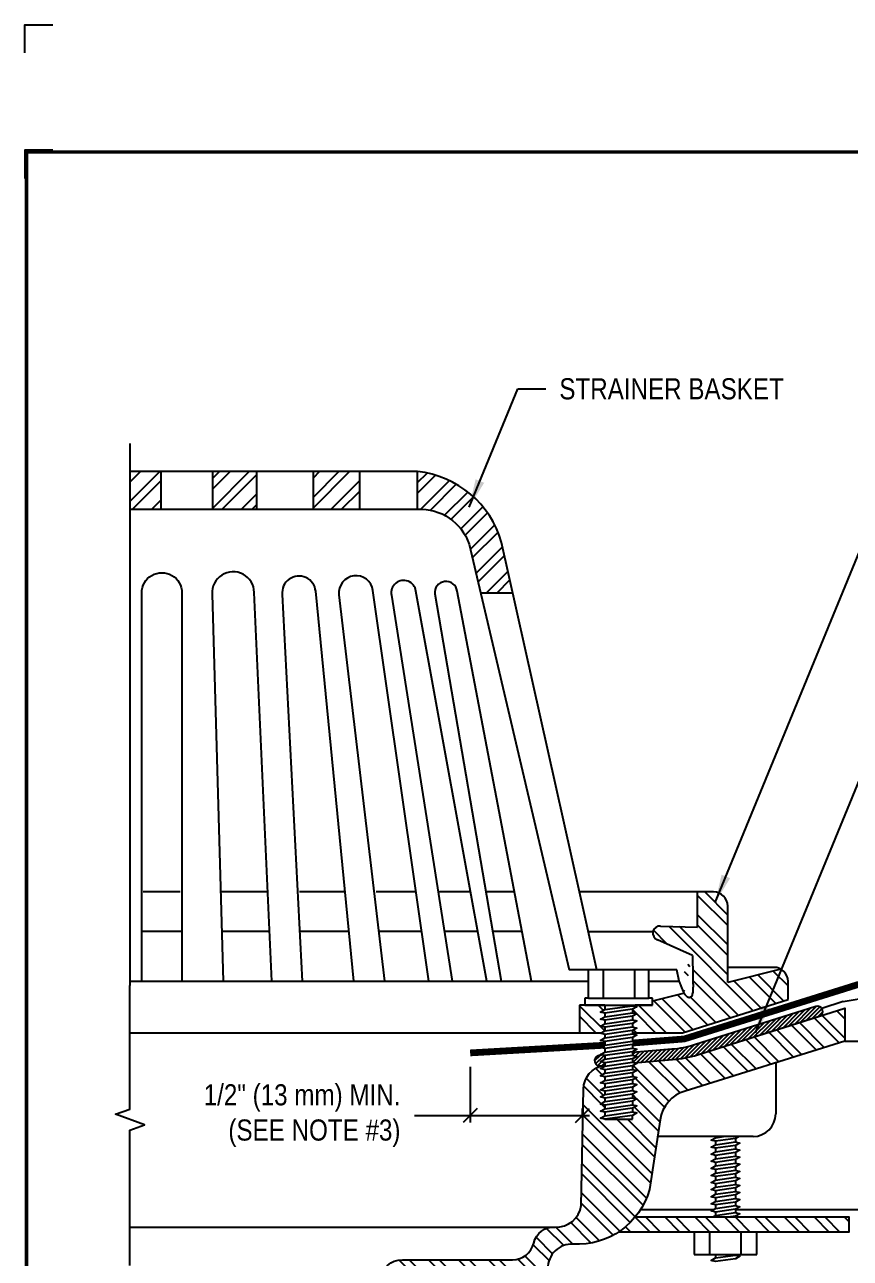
# Model space of a CAD drawing. Header units: inches. Extents: x 233.4 to 253.5, y 131.3 to 148.
# Drawn here: x 233.45 to 240.78, y 137.07 to 148.02 of the extents above; entities that cross this region are included whole.
import ezdxf
from ezdxf.enums import TextEntityAlignment as Align

# ---------------------------------------------------------------- set-up
doc = ezdxf.new("R2010")
doc.units = ezdxf.units.IN
doc.header["$MEASUREMENT"] = 0
doc.linetypes.add('HIDDEN', pattern=[0.375, 0.25, -0.125])
doc.layers.get('0').update_dxf_attribs({"linetype": 'CONTINUOUS'})
doc.layers.get('DEFPOINTS').update_dxf_attribs({"linetype": 'CONTINUOUS'})
for name, color, linetype in [('FSBP-ACCESSORY-OTHER', 7, 'CONTINUOUS'), ('FSBP-ADHESIVE', 1, 'HIDDEN'), ('FSBP-ANNO-NOTE', 7, 'CONTINUOUS'), ('FSBP-MEMBRANE', 7, 'CONTINUOUS'), ('FSBP-SEALANTS', 1, 'CONTINUOUS'), ('FSBP-SUBSTRATE-GENERIC', 9, 'CONTINUOUS'), ('FSBP-TTLB-BORDER', 7, 'CONTINUOUS'), ('FSBP-TTLB-TEXT', 7, 'CONTINUOUS')]:
    doc.layers.add(name, color=color, linetype=linetype)
doc.styles.add('FSBP_ARIAL', font='arial.ttf')
doc.styles.add('FSBP_ARIAL_BOLD', font='')
doc.styles.add('FSBP_ARIAL_NAR', font='ARIALN.TTF')
doc.styles.get('FSBP_ARIAL_BOLD').set_extended_font_data('Arial Black')
doc.dimstyles.new('FSBP-DIM', dxfattribs={"dimtxt": 0.1875, "dimasz": 0.125, "dimexe": 0.0625, "dimexo": 0.125, "dimgap": 0.125, "dimtad": 0, "dimdec": 0, "dimzin": 1, "dimdsep": 46, "dimlunit": 4, "dimtxsty": 'FSBP_ARIAL_NAR', "dimblk": 'OBLIQUE', "dimcen": 0.09375, "dimdle": 0.0625, "dimclrd": 256, "dimclre": 256, "dimclrt": 256, "dimadec": 0, "dimazin": 0, "dimtfac": 1, "dimtdec": 0, "dimtmove": 1, "dimatfit": 3, "dimfxl": 1, "dimtolj": 1, "dimtzin": 0, "dimlwd": -1, "dimlwe": -1, "dimarcsym": 0})
doc.dimstyles.new('FSBP-LEADER', dxfattribs={"dimtxt": 0.1875, "dimasz": 0.25, "dimexe": 0.0625, "dimexo": 0.125, "dimgap": 0.125, "dimtad": 0, "dimtih": 1, "dimtoh": 1, "dimdec": 4, "dimzin": 0, "dimdsep": 46, "dimlunit": 4, "dimtxsty": 'FSBP_ARIAL_NAR', "dimcen": 0.09375, "dimclrd": 256, "dimclre": 256, "dimclrt": 256, "dimadec": 0, "dimazin": 0, "dimtfac": 1, "dimtdec": 4, "dimtofl": 0, "dimtmove": 0, "dimatfit": 3, "dimfxl": 1, "dimtolj": 1, "dimtzin": 0, "dimlwd": -1, "dimlwe": -1, "dimarcsym": 0})

# ---------------------------------------------------------------- blocks, each defined once
blk = doc.blocks.new('TTLB-EPDM_1')
at = {"layer": 'DEFPOINTS', "linetype": 'Continuous', "ltscale": 1.75}
blk.add_lwpolyline([(-0.015625, 13.88083333333333), (-0.015625, 14.13083333333333), (0.234375, 14.13083333333333)], dxfattribs=at)
at = {"layer": 'DEFPOINTS', "color": 1}
blk.add_lwpolyline([(0.234375, 13.015625), (-0.015625, 13.015625), (-0.015625, 12.765625)], dxfattribs=at)
at = {"layer": 'FSBP-TTLB-BORDER', "const_width": 0.03125}
blk.add_lwpolyline([(20, 0), (20, 13), (0, 13), (0, 0)], dxfattribs=at)
at = {"layer": 'FSBP-TTLB-TEXT'}
for tag, height, style, p in [('MAXIMUM_WARRANTY', 0.1875, 'FSBP_ARIAL_BOLD', (18.03987100774941, 0.2240244307510579)), ('ACCPT_SYSTEMS', 0.21875, 'FSBP_ARIAL', (12.49438170418193, -1.125))]:
    blk.add_attdef(tag, text='', height=height, dxfattribs=dict(at, style=style)).set_placement(p, align=Align.MIDDLE_LEFT)
for tag, height, style, p in [('DETAIL_DESCP_LINE_1', 0.21875, 'FSBP_ARIAL_BOLD', (10.33118450231211, -0.3736318192489421)), ('ISSUE_REV_DATE', 0.21875, 'FSBP_ARIAL', (16.84069633627263, -0.7282559425942452)), ('DETAIL_NUMBER', 0.4375, 'FSBP_ARIAL', (18.91941590748775, -0.8931630692489421))]:
    blk.add_attdef(tag, text='', height=height, dxfattribs=dict(at, style=style)).set_placement(p, align=Align.MIDDLE_CENTER)
blk = doc.blocks.new('_OBLIQUE')
at = {"color": 0, "linetype": 'ByBlock'}
blk.add_line((-0.5, -0.5), (0.5, 0.5), dxfattribs=at)
blk = doc.blocks.new('*D3')
at = {"layer": 'DEFPOINTS', "color": 0, "transparency": 16777216}
for p in [(237.4015854539839, 138.8927814272395), (238.3999202558061, 138.3364178418863), (238.3999202558061, 138.1964558057595)]:
    blk.add_point(p, dxfattribs=at)
at = {"layer": 'FSBP-ANNO-NOTE', "transparency": 16777216}
for p, q in [((237.4015854539839, 138.7677814272395), (237.4015854539839, 138.2739178418863)), ((236.9081679478734, 138.3364178418863), (237.4015854539839, 138.3364178418863)), ((237.3390854539839, 138.3364178418863), (238.4624202558061, 138.3364178418863)), ((238.3999202558061, 138.3214558057595), (238.3999202558061, 138.3989178418863))]:
    blk.add_line(p, q, dxfattribs=at)
at = {"layer": 'FSBP-ANNO-NOTE', "transparency": 16777216, "xscale": 0.125, "yscale": 0.125, "zscale": 0.125, "rotation": 180}
blk.add_blockref('_OBLIQUE', (237.4015854539839, 138.3364178418863), dxfattribs=at)
at = {"layer": 'FSBP-ANNO-NOTE', "transparency": 16777216, "xscale": 0.125, "yscale": 0.125, "zscale": 0.125}
blk.add_blockref('_OBLIQUE', (238.3999202558061, 138.3364178418863), dxfattribs=at)
at = {"layer": 'FSBP-ANNO-NOTE', "transparency": 16777216, "insert": (236.7831679478734, 138.3364178418863), "char_height": 0.1875, "attachment_point": 6, "style": 'FSBP_ARIAL_NAR'}
blk.add_mtext('\\A1;1/2" (13 mm) MIN.\\P(SEE NOTE #3)', dxfattribs=at)

msp = doc.modelspace()

# ---------------------------------------------------------------- hatches: boundary and pattern name
at = {"layer": 'FSBP-ACCESSORY-OTHER'}
h = msp.add_hatch(dxfattribs=at)
h.set_pattern_fill('STEEL', color=9, scale=1.5, style=0)
h.set_pattern_definition([(45, (0, 0), (-0.1325825214724776, 0.1325825214724777), []), (45, (0, 0.09375), (-0.1325825214724776, 0.1325825214724777), [])])
h.paths.add_polyline_path([(234.6597538218396, 144.0532008797988), (234.3808490269901, 144.0532008797988), (234.3808490269901, 143.7185151259793), (234.6597538218398, 143.7185151259793)])
h.paths.add_polyline_path([(235.117157685393, 143.7185151259793), (235.5076243981823, 143.7185151259793), (235.5076243981823, 144.0532008797988), (235.1171576853929, 144.0532008797988)])
h.paths.add_polyline_path([(236.0096530289116, 143.7185151259793), (236.4224321252892, 143.7185151259793), (236.4224321252888, 144.0532008797988), (236.0096530289114, 144.0532008797988)])
h.paths.add_polyline_path([(237.3918469054422, 143.4087455934807), (237.4933683197935, 142.9766283716793), (237.7805393776709, 142.9766283716793), (237.6806686178505, 143.4246981851159, 0.3058632132216349), (236.9356169478121, 144.0532008797988), (236.9356169478121, 143.7185151259793, -0.3386687665829561)])
h = msp.add_hatch(dxfattribs=at)
h.set_pattern_fill('STEEL', color=9, scale=1.5, angle=90, style=0)
h.set_pattern_definition([(135, (134, 305.7322529696173), (-0.1325825214724777, -0.1325825214724776), []), (135, (133.90625, 305.7322529696173), (-0.1325825214724777, -0.1325825214724776), [])])
edge = h.paths.add_edge_path()
edge.add_spline(control_points=[(239.2585833894306, 139.5293651073383), (239.2585833894306, 139.5293651073383), (239.3187590054956, 139.3802504564005), (239.3801180603625, 139.3858285522975), (239.3801180603625, 139.5682273508337), (239.3747415478804, 139.7580530479849)], knot_values=[0.01823546194066861, 0.01823546194066861, 0.01823546194066861, 1.018235461940669, 2.018235461940669, 3.018235461940669, 4, 4, 4], degree=2, periodic=0)
edge.add_line((239.3039667747292, 139.4220987909821), (239.020588278741, 139.3512541669851))
edge.add_line((239.020588278741, 139.3512541669851), (239.020588278741, 139.3173974632527))
edge.add_line((239.020588278741, 139.3173974632527), (238.8433257445836, 139.3173974632527))
edge.add_line((238.8433257445836, 139.3173974632527), (238.8433257445836, 139.3120869147075))
edge.add_line((238.8433257445836, 139.3120869147075), (238.8823882445837, 139.3018836383417))
edge.add_line((238.8823882445837, 139.3018836383417), (238.8433257445837, 139.2805196476902))
edge.add_line((238.8433257445836, 139.2805196476902), (238.8433257445836, 139.2492696476902))
edge.add_line((238.8433257445836, 139.2492696476902), (238.8823882445836, 139.2390663713244))
edge.add_line((238.8823882445836, 139.2390663713244), (238.8433257445836, 139.217702380673))
edge.add_line((238.8433257445836, 139.217702380673), (238.8433257445836, 139.186452380673))
edge.add_line((238.8433257445836, 139.186452380673), (238.8823882445838, 139.1762491043072))
edge.add_line((238.8823882445838, 139.1762491043072), (238.8433257445836, 139.1548851136557))
edge.add_line((238.8433257445836, 139.1548851136557), (238.8433257445838, 139.1236351136558))
edge.add_line((238.8433257445838, 139.1236351136558), (238.8823882445838, 139.1134318372899))
edge.add_line((238.8823882445837, 139.1134318372899), (238.8433257445837, 139.0920678466385))
edge.add_line((238.8433257445838, 139.0920678466385), (238.8433257445838, 139.071961243785))
edge.add_line((238.8433257445838, 139.071961243785), (239.2867843683946, 139.071961243785))
edge.add_line((239.2867843683946, 139.071961243785), (240.223904479089, 139.3682838084315))
edge.add_line((240.223904479089, 139.3682838084315), (240.2239044790891, 139.5070527237503))
edge.add_line((240.2239044790891, 139.5070527237503), (240.2239044790891, 139.5270832170721))
edge.add_arc((240.0989044790891, 139.5270832170721), 0.125, 0, 60.72238680964767)
edge.add_line((240.1600346886404, 139.63611576946), (239.6884072729779, 139.5182089155443))
edge.add_line((239.6884072729779, 139.5182089155443), (239.6884072729779, 139.6576613129691))
edge.add_line((239.6884072729779, 139.6576613129691), (239.6884072729779, 140.1964547247112))
edge.add_arc((239.5634072729779, 140.1964547247112), 0.125, 0, 90)
edge.add_line((239.5634072729779, 140.3214547247112), (239.4206586699222, 140.3214547247112))
edge.add_line((239.4206586699222, 140.3214547247112), (239.4206586699222, 140.0090813544796))
edge.add_line((239.4206586699222, 140.0090813544796), (239.0926888066707, 140.0187704676809))
edge.add_arc((239.0859729161025, 139.9559791599774), 0.06314943791701183, 83.89509618213438, 251.3844730398728)
edge.add_line((239.0658145963142, 139.8961335782479), (239.3747415478804, 139.7580530479848))
h.paths.add_polyline_path([(238.5588270251159, 139.1928433399719), (238.5978895251159, 139.2142073306234), (238.5978895251159, 139.2454573306233), (238.5588270251159, 139.2556606069892), (238.5978895251158, 139.2770245976406), (238.5978895251158, 139.3173974632527), (238.4206269909585, 139.3173974632527), (238.3719766412878, 139.3173974632526), (238.3719766412878, 139.071961243785), (238.5675165113851, 139.071961243785), (238.5978895251159, 139.0885727965889), (238.5978895251159, 139.1198227965889), (238.5588270251159, 139.1300260729546), (238.5978895251159, 139.1513900636062), (238.5978895251159, 139.1826400636061)])
h = msp.add_hatch(dxfattribs=at)
h.set_pattern_fill('STEEL', color=9, scale=1.5, angle=90, style=0)
h.set_pattern_definition([(135, (0, 0.30078125), (-0.1325825214724777, -0.1325825214724776), []), (135, (-0.09375, 0.30078125), (-0.1325825214724777, -0.1325825214724776), [])])
h.paths.add_polyline_path([(240.7287221577667, 138.9984866930692), (240.7287221577668, 139.2903115045023), (239.4197967341766, 138.8764220424975, -0.0564085489781014), (239.1990783912792, 138.8331582617097), (238.8585786394052, 138.8055646633378), (238.8823882445839, 138.7993455022037), (238.8433257445839, 138.7779815115522), (238.8433257445839, 138.7467315115522), (238.8823882445839, 138.7365282351865), (238.8433257445839, 138.715164244535), (238.8433257445838, 138.683914244535), (238.882388244584, 138.6737109681692), (238.8433257445839, 138.6523469775178), (238.8433257445839, 138.6210969775178), (238.882388244584, 138.610893701152), (238.843325744584, 138.5895297105005), (238.843325744584, 138.5582797105005), (238.882388244584, 138.5480764341347), (238.843325744584, 138.5267124434833), (238.843325744584, 138.4954624434833), (238.882388244584, 138.4852591671175), (238.843325744584, 138.463895176466), (238.843325744584, 138.4326451764661), (238.8823882445841, 138.4224419001002), (238.843325744584, 138.4010779094488), (238.8433257445841, 138.3698279094487), (238.8823882445841, 138.359624633083), (238.8433257445841, 138.3382606424316), (238.8433257445841, 138.3031983253647), (238.5978895251161, 138.3031983253647), (238.5588270251163, 138.3134016017304), (238.5978895251163, 138.334765592382), (238.5978895251163, 138.3660155923819), (238.5588270251163, 138.3762188687477), (238.5978895251163, 138.3975828593992), (238.5978895251163, 138.4288328593992), (238.5588270251163, 138.439036135765), (238.5978895251163, 138.4604001264164), (238.5978895251163, 138.4916501264164), (238.5588270251163, 138.5018534027822), (238.5978895251162, 138.5232173934336), (238.5978895251162, 138.5544673934337), (238.5588270251162, 138.5646706697995), (238.5978895251162, 138.5860346604509), (238.5978895251162, 138.6172846604509), (238.5588270251161, 138.6274879368167), (238.5978895251161, 138.6488519274681), (238.5978895251162, 138.6801019274682), (238.5588270251161, 138.690305203834), (238.5978895251161, 138.7116691944854), (238.5978895251162, 138.7429191944854), (238.5588270251161, 138.7531224708512), (238.597889525116, 138.7744864615026), (238.5978895251161, 138.7844388014831), (238.5876065071044, 138.7836054808493, 0.3543972428217717), (238.4074736864582, 138.570339432771), (238.3866146342694, 137.537847251723, -0.3917099456374057), (238.1572199492533, 137.3473703075596), (238.1372705746739, 137.3473703075596, 0.3318360600134056), (237.9665571079124, 137.2051748144352, -0.3472753179656811), (237.7766301803789, 137.0556834787761), (236.8006736020264, 137.0573093209159, 0.3779964598761038), (236.6014350747257, 136.8815775107236), (236.3827007858028, 135.1438546497827), (236.6931780719655, 135.1438546497827), (236.8487233438969, 136.5826406773165, -0.3893932454493969), (237.0780788870213, 136.7839826219634), (237.9012455930359, 136.7838371465775, 0.4212451895017848), (238.091966259139, 136.9791116478426, -0.438690428942089), (238.3158691602605, 137.1952473786706, 0.3540416658018309), (238.9927175130319, 137.6799614627867), (239.0872426893009, 138.3000622733135, -0.291893897422589), (239.3091754709756, 138.5534707164811)])
h = msp.add_hatch(dxfattribs=at)
h.set_pattern_fill('STEEL', color=9, scale=1.5, angle=90, style=0)
h.set_pattern_definition([(135, (111.9999999999999, 185.37567523317), (-0.1325825214724777, -0.1325825214724776), []), (135, (111.9062499999999, 185.37567523317), (-0.1325825214724777, -0.1325825214724776), [])])
h.paths.add_polyline_path([(240.7621907331488, 137.3027455403836), (240.7621907331488, 137.4366198419114), (238.8676450673635, 137.4366198419114, -0.07618685570075232), (238.7195007374953, 137.3027455403836)])
at = {"layer": 'FSBP-SEALANTS'}
h = msp.add_hatch(dxfattribs=at)
h.set_pattern_fill('ANSI31', color=256, scale=0.2, style=0)
h.set_pattern_definition([(45, (0, 0.30078125), (-0.01767766952966369, 0.01767766952966369), [])])
h.paths.add_polyline_path([(240.4992407007153, 139.2177481979247, 1), (240.4715079612767, 139.3054529863992), (239.3920639947379, 138.9641268309719, -0.0564085489780342), (239.191648422053, 138.9248426677743), (238.8433257445838, 138.8966151110345), (238.8433257445839, 138.8723660455867), (238.8823882445839, 138.862162769221), (238.8433257445839, 138.8407987785695), (238.8433257445839, 138.8095487785695), (238.8585786394054, 138.8055646633377), (239.1990783912792, 138.8331582617097, 0.05640854897809437), (239.4197967341766, 138.8764220424975)])
h.paths.add_polyline_path([(238.5657352652987, 138.7782752307477, -0.02540603149070646), (238.5876065071041, 138.7836054808492), (238.597889525116, 138.7844388014831), (238.597889525116, 138.8057364615026), (238.558827025116, 138.8159397378685), (238.5978895251161, 138.8373037285199), (238.597889525116, 138.8685537285199), (238.5743712329421, 138.8746967975683, 0.02863292705287164), (238.5394450468146, 138.8664231698625, 1)])

# ---------------------------------------------------------------- linework, layer by layer
at = {"layer": 'FSBP-ACCESSORY-OTHER'}
for p, q in [((239.5634072729779, 140.3214547247112), (238.3723538709176, 140.3214547247112)), ((239.6884072729779, 139.6576613129691), (239.6884072729779, 140.1964547247112)), ((240.0989044790891, 139.6520832170721), (239.688407272978, 139.6520832170721)), ((240.1600346886404, 139.63611576946), (239.6884072729779, 139.5182089155443)), ((240.2239044790891, 139.5070527237503), (240.2239044790891, 139.5270832170721)), ((238.4206269909585, 139.3797708334842), (238.4206269909585, 139.3173974632527)), ((238.4528590317941, 139.3797708334842), (238.4206269909585, 139.3797708334842)), ((238.4206269909585, 139.3173974632527), (239.020588278741, 139.3173974632527)), ((238.5978895251158, 139.3797708334841), (238.8433257445836, 139.3797708334841)), ((239.020588278741, 139.3797708334841), (238.9883562379054, 139.3797708334841)), ((239.020588278741, 139.3173974632527), (239.020588278741, 139.3797708334841))]:
    msp.add_line(p, q, dxfattribs=at)
at = {"layer": 'FSBP-ACCESSORY-OTHER', "linetype": 'Continuous'}
for p, q in [((234.8436049210303, 139.9694967455958), (234.4866067836231, 139.9694967455958)), ((235.6215392925129, 139.9694967455958), (235.1968812276509, 139.9694967455958)), ((236.3248630866319, 139.9694967455958), (235.8888437094543, 139.9694967455958)), ((236.973024058576, 139.9694967455958), (236.5894808406568, 139.9694967455958)), ((237.468670763691, 139.9694967455958), (237.1735717299998, 139.9694967455958)), ((237.861512745518, 139.9694967455958), (237.6026397499926, 139.9694967455958)), ((238.4508017381856, 139.9694967455958), (239.0242872095876, 139.9694967455958)), ((238.4528590317941, 139.3797708334841), (238.4528590317941, 139.6297708334841)), ((238.9883562379054, 139.6297708334841), (238.4528590317941, 139.6297708334841)), ((238.5978895251158, 139.3173974632526), (238.5978895251158, 139.2770245976406)), ((238.8433257445836, 139.3173974632527), (238.8433257445836, 139.3120869147075)), ((239.020588278741, 139.3173974632526), (239.020588278741, 139.3512541669851)), ((238.5978895251159, 139.2454573306234), (238.5978895251159, 139.2142073306234)), ((238.8433257445836, 139.2805196476902), (238.8433257445836, 139.2492696476902)), ((238.8433257445836, 139.217702380673), (238.8433257445836, 139.186452380673)), ((238.5978895251159, 139.1826400636061), (238.5978895251159, 139.1513900636061)), ((238.5978895251159, 139.1198227965889), (238.5978895251159, 139.0885727965889)), ((238.8433257445836, 139.1548851136557), (238.8433257445838, 139.1236351136557)), ((238.8433257445838, 139.0920678466385), (238.8433257445838, 139.0608178466385)), ((238.5978895251159, 139.0570055295717), (238.5978895251159, 139.0257555295717)), ((238.597889525116, 138.9941882625544), (238.597889525116, 138.9629382625544)), ((238.8433257445838, 139.0292505796212), (238.8433257445838, 138.9980005796212)), ((238.8433257445838, 138.966433312604), (238.8433257445838, 138.935183312604)), ((238.597889525116, 138.9313709955372), (238.597889525116, 138.9001209955372)), ((238.597889525116, 138.8685537285199), (238.597889525116, 138.8373037285199)), ((238.8433257445838, 138.9036160455867), (238.8433257445839, 138.8723660455867)), ((238.597889525116, 138.8057364615026), (238.597889525116, 138.7744864615027)), ((238.8433257445839, 138.8407987785695), (238.8433257445839, 138.8095487785695)), ((238.8433257445839, 138.7779815115522), (238.8433257445839, 138.7467315115522)), ((238.5978895251162, 138.7429191944854), (238.5978895251162, 138.7116691944854)), ((238.5978895251162, 138.6801019274682), (238.5978895251162, 138.6488519274682)), ((238.8433257445839, 138.715164244535), (238.8433257445839, 138.683914244535)), ((238.8433257445839, 138.6523469775178), (238.843325744584, 138.6210969775178)), ((238.5978895251162, 138.6172846604509), (238.5978895251162, 138.5860346604509)), ((238.5978895251162, 138.5544673934337), (238.5978895251162, 138.5232173934337)), ((238.843325744584, 138.5895297105005), (238.843325744584, 138.5582797105005)), ((238.5978895251163, 138.4916501264164), (238.5978895251163, 138.4604001264164)), ((238.5978895251163, 138.4288328593992), (238.5978895251163, 138.3975828593992)), ((238.843325744584, 138.5267124434833), (238.843325744584, 138.4954624434833)), ((238.843325744584, 138.463895176466), (238.843325744584, 138.432645176466)), ((238.5978895251163, 138.3660155923819), (238.5978895251163, 138.334765592382)), ((238.843325744584, 138.4010779094488), (238.8433257445841, 138.3698279094488)), ((238.8433257445841, 138.3031983253647), (238.8433257445841, 138.3382606424315)), ((238.5978895251163, 138.3031983253647), (238.8433257445841, 138.3031983253647)), ((239.5796344029865, 138.1506161167264), (239.5796344029865, 138.1402905922396)), ((239.5796344029865, 138.1087233252224), (239.5796344029865, 138.0774733252224)), ((239.7581334716902, 138.13422319218), (239.7581334716903, 138.10297319218)), ((239.5796344029864, 138.0459060582051), (239.5796344029864, 138.0146560582051)), ((239.5796344029864, 137.9830887911879), (239.5796344029864, 137.9518387911879)), ((239.7581334716901, 138.0714059251628), (239.7581334716901, 138.0401559251628)), ((239.7581334716901, 138.0085886581456), (239.7581334716901, 137.9773386581456)), ((239.5796344029864, 137.9202715241707), (239.5796344029864, 137.8890215241707)), ((239.7581334716901, 137.9457713911283), (239.7581334716901, 137.9145213911283)), ((239.7581334716903, 137.8829541241111), (239.7581334716903, 137.8517041241111)), ((239.5796344029865, 137.8574542571534), (239.5796344029865, 137.8262042571534)), ((239.5796344029865, 137.7946369901362), (239.5796344029865, 137.7633869901362)), ((239.7581334716903, 137.8201368570939), (239.7581334716903, 137.7888868570939)), ((239.5796344029865, 137.731819723119), (239.5796344029865, 137.700569723119)), ((239.5796344029865, 137.6690024561017), (239.5796344029865, 137.6377524561017)), ((239.7581334716902, 137.7573195900767), (239.7581334716903, 137.7260695900766)), ((239.7581334716901, 137.6945023230594), (239.7581334716902, 137.6632523230594)), ((239.5796344029865, 137.6061851890845), (239.5796344029865, 137.5749351890845)), ((239.5796344029865, 137.5433679220673), (239.5796344029865, 137.5121179220673)), ((239.7581334716901, 137.6316850560422), (239.7581334716902, 137.6004350560422)), ((239.7581334716901, 137.5688677890249), (239.7581334716902, 137.5376177890249)), ((239.5796344029865, 137.48055065505), (239.5796344029865, 137.44930065505)), ((239.7581334716903, 137.5060505220077), (239.7581334716903, 137.4748005220077)), ((239.7581334716902, 137.4432332549905), (239.7581334716902, 137.4366198419114)), ((239.5294315399134, 137.1019340880919), (239.5294315399134, 137.3027455403836)), ((239.8083363347632, 137.1019340880919), (239.8083363347632, 137.3027455403836)), ((239.5796344029865, 137.1019340880919), (239.5796344029866, 137.0723970529466)), ((239.7581334716903, 137.1019340880919), (239.7581334716903, 137.0978969199043))]:
    msp.add_line(p, q, dxfattribs=at)
at = {"layer": 'FSBP-ACCESSORY-OTHER'}
for points in [[(238.3723538709176, 140.3214547247112), (237.6806686178505, 143.4246981851159, 0.305863213221635), (236.9356169478121, 144.0532008797988), (234.3808490269899, 144.0532008797988)], [(234.3808490269901, 143.7185151259793), (236.9356169478121, 143.7185151259793, -0.3386687665828792), (237.3918469054421, 143.4087455934809), (238.2796774363198, 139.6297708334842)], [(234.486606783623, 139.5293651073383), (234.4866067836226, 142.9766283716793, -1.000000000000134), (234.8436049210305, 142.9766283716793), (234.8436049210303, 139.5293651073383)], [(235.6415272983463, 139.5293651073383), (235.4847867383905, 142.9807589087022, 1.017736771926992), (235.1110879083481, 142.9659273808467), (235.209483005824, 139.5293651073383)], [(237.0361781341006, 139.5293651073383), (236.5385882660829, 142.9971546675953, 0.991857006806101), (236.2369045851712, 142.9585687681601), (236.6413966070775, 139.5293651073383)], [(236.3677402747176, 139.5293651073383), (236.0305408423811, 142.9906960667423, 1.004584030966059), (235.7337185158036, 142.9612031382636), (235.9116653024372, 139.5293651073383)], [(237.5484748266591, 139.5293651073383), (236.9205776739063, 142.9923141380114, 1.021790465902198), (236.7030894611541, 142.9562539690764), (237.2429024844816, 139.5293651073383)], [(237.9452073644539, 139.5293651073383), (237.2867354815576, 142.9921242697646, 0.9788120243995394), (237.0872885948727, 142.9667314753139), (237.6783169553619, 139.5293651073383)], [(238.8585786394052, 138.8055646633377), (239.1990783912792, 138.8331582617097, 0.0564085489780564), (239.4197967341764, 138.8764220424974), (240.7287221577668, 139.2903115045023), (240.7287221577668, 138.9984866930692), (239.3091754709759, 138.5534707164812, 0.2918938974228282), (239.0872426893009, 138.3000622733135), (238.9927175130319, 137.6799614627869, -0.3540416658019286), (238.3158691602604, 137.1952473786706, 0.4386904289420053), (238.091966259139, 136.9791116478426, -0.4212451895017847), (237.9012455930359, 136.7838371465775), (237.0780788870207, 136.7839826219634, 0.3893932454485786), (236.8487233438969, 136.5826406773164), (236.6931780719655, 135.1438546497827), (236.3827007858027, 135.1438546497827), (236.6014350747257, 136.8815775107236, -0.3779964598703615), (236.8006736020224, 137.0573093209159), (237.7766301803789, 137.0556834787761, 0.3472753179657542), (237.9665571079124, 137.2051748144352, -0.3619214092287701), (238.1572199492537, 137.3473703075595, 0.3917099456370078), (238.3866146342694, 137.537847251723), (238.4074736864582, 138.570339432771, -0.3543972428214908), (238.5876065071042, 138.7836054808492), (238.597889525116, 138.7844388014831)]]:
    msp.add_lwpolyline(points, format="xyb", dxfattribs=at)
at = {"layer": 'FSBP-ACCESSORY-OTHER', "linetype": 'Continuous'}
msp.add_lwpolyline([(234.3808490269901, 137.0068219281265), (234.3808490269901, 138.2070487996802), (234.509637031027, 138.2539237996802), (234.2520610229531, 138.3476737996802), (234.3808490269901, 138.3945487996802), (234.3808490269901, 139.491092424462)], dxfattribs=at)
at = {"layer": 'FSBP-ACCESSORY-OTHER'}
for points in [[(238.8433257445836, 139.3120869147075), (238.8823882445836, 139.3018836383417), (238.8433257445836, 139.2805196476902), (238.5978895251159, 139.2454573306234), (238.5588270251159, 139.2556606069892), (238.5978895251159, 139.2770245976406)], [(238.8433257445836, 139.2492696476902), (238.8823882445836, 139.2390663713244), (238.8433257445836, 139.217702380673), (238.5978895251159, 139.1826400636061), (238.5588270251159, 139.1928433399719), (238.5978895251159, 139.2142073306234)], [(238.8433257445838, 139.186452380673), (238.8823882445838, 139.1762491043072), (238.8433257445836, 139.1548851136557), (238.5978895251159, 139.1198227965889), (238.5588270251159, 139.1300260729546), (238.5978895251159, 139.1513900636062)], [(238.8433257445838, 139.1236351136557), (238.8823882445838, 139.1134318372899), (238.8433257445838, 139.0920678466385), (238.5978895251159, 139.0570055295716), (238.5588270251159, 139.0672088059374), (238.5978895251159, 139.0885727965889)], [(238.8433257445838, 139.0608178466385), (238.8823882445838, 139.0506145702727), (238.8433257445838, 139.0292505796212), (238.597889525116, 138.9941882625544), (238.558827025116, 139.0043915389202), (238.597889525116, 139.0257555295717)], [(238.8433257445838, 138.9980005796212), (238.8823882445838, 138.9877973032555), (238.8433257445838, 138.966433312604), (238.597889525116, 138.9313709955372), (238.558827025116, 138.9415742719029), (238.597889525116, 138.9629382625544)], [(238.8433257445839, 138.935183312604), (238.8823882445839, 138.9249800362382), (238.8433257445838, 138.9036160455867), (238.597889525116, 138.8685537285199), (238.558827025116, 138.8787570048857), (238.597889525116, 138.9001209955372)], [(238.8433257445839, 138.8723660455867), (238.8823882445839, 138.862162769221), (238.8433257445839, 138.8407987785695), (238.597889525116, 138.8057364615026), (238.558827025116, 138.8159397378684), (238.597889525116, 138.8373037285199)], [(238.8433257445839, 138.8095487785695), (238.8823882445839, 138.7993455022037), (238.8433257445839, 138.7779815115522), (238.5978895251162, 138.7429191944854), (238.5588270251162, 138.7531224708512), (238.5978895251162, 138.7744864615027)], [(238.8433257445839, 138.7467315115522), (238.8823882445839, 138.7365282351865), (238.8433257445839, 138.715164244535), (238.5978895251162, 138.6801019274682), (238.5588270251162, 138.6903052038339), (238.5978895251162, 138.7116691944854)], [(238.843325744584, 138.683914244535), (238.882388244584, 138.6737109681692), (238.8433257445839, 138.6523469775178), (238.5978895251162, 138.6172846604509), (238.5588270251162, 138.6274879368167), (238.5978895251162, 138.6488519274682)], [(238.843325744584, 138.6210969775178), (238.882388244584, 138.610893701152), (238.843325744584, 138.5895297105005), (238.5978895251162, 138.5544673934337), (238.5588270251162, 138.5646706697995), (238.5978895251162, 138.5860346604509)], [(238.843325744584, 138.5582797105005), (238.882388244584, 138.5480764341347), (238.843325744584, 138.5267124434833), (238.5978895251163, 138.4916501264164), (238.5588270251163, 138.5018534027822), (238.5978895251163, 138.5232173934337)], [(238.843325744584, 138.4954624434833), (238.882388244584, 138.4852591671175), (238.843325744584, 138.463895176466), (238.5978895251163, 138.4288328593992), (238.5588270251163, 138.439036135765), (238.5978895251163, 138.4604001264164)], [(238.8433257445841, 138.432645176466), (238.8823882445841, 138.4224419001002), (238.843325744584, 138.4010779094488), (238.5978895251163, 138.3660155923819), (238.5588270251163, 138.3762188687477), (238.5978895251163, 138.3975828593992)], [(238.8433257445841, 138.3698279094488), (238.8823882445841, 138.359624633083), (238.843325744584, 138.3382606424315), (238.5978895251163, 138.3031983253647), (238.5588270251163, 138.3134016017304), (238.5978895251163, 138.334765592382)], [(239.7581334716902, 138.10297319218), (239.7971959716902, 138.0927699158143), (239.7581334716901, 138.0714059251628), (239.5796344029865, 138.0459060582051), (239.5405719029865, 138.0561093345709), (239.5796344029865, 138.0774733252224)], [(239.7581334716901, 138.0401559251628), (239.7971959716901, 138.029952648797), (239.7581334716901, 138.0085886581456), (239.5796344029864, 137.9830887911879), (239.5405719029864, 137.9932920675537), (239.5796344029864, 138.0146560582051)], [(239.7581334716901, 137.9773386581456), (239.7971959716901, 137.9671353817798), (239.7581334716901, 137.9457713911283), (239.5796344029864, 137.9202715241706), (239.5405719029864, 137.9304748005364), (239.5796344029864, 137.9518387911879)], [(239.7581334716901, 137.9145213911283), (239.7971959716901, 137.9043181147626), (239.7581334716901, 137.8829541241111), (239.5796344029864, 137.8574542571534), (239.5405719029864, 137.8676575335192), (239.5796344029864, 137.8890215241707)], [(239.7581334716903, 137.8517041241111), (239.7971959716903, 137.8415008477453), (239.7581334716903, 137.8201368570939), (239.5796344029865, 137.7946369901362), (239.5405719029865, 137.8048402665019), (239.5796344029865, 137.8262042571534)], [(239.7581334716903, 137.7888868570939), (239.7971959716903, 137.7786835807281), (239.7581334716902, 137.7573195900766), (239.5796344029865, 137.7318197231189), (239.5405719029865, 137.7420229994847), (239.5796344029865, 137.7633869901362)], [(239.7581334716902, 137.7260695900766), (239.7971959716902, 137.7158663137109), (239.7581334716901, 137.6945023230594), (239.5796344029865, 137.6690024561017), (239.5405719029865, 137.6792057324675), (239.5796344029865, 137.700569723119)], [(239.7581334716901, 137.6632523230594), (239.7971959716901, 137.6530490466936), (239.7581334716901, 137.6316850560422), (239.5796344029865, 137.6061851890845), (239.5405719029865, 137.6163884654503), (239.5796344029865, 137.6377524561017)], [(239.7581334716901, 137.6004350560422), (239.7971959716901, 137.5902317796764), (239.7581334716901, 137.5688677890249), (239.5796344029865, 137.5433679220672), (239.5405719029865, 137.553571198433), (239.5796344029865, 137.5749351890845)], [(239.7581334716901, 137.5376177890249), (239.7971959716901, 137.5274145126592), (239.7581334716901, 137.5060505220077), (239.5796344029865, 137.48055065505), (239.5405719029865, 137.4907539314158), (239.5796344029865, 137.5121179220673)], [(239.7581334716903, 137.0978969199043), (239.7971959716903, 137.0876936435385), (239.7581334716903, 137.066329652887), (239.5796344029866, 137.0408297859293), (239.5405719029866, 137.0510330622951), (239.5796344029866, 137.0723970529466)]]:
    msp.add_lwpolyline(points, close=True, dxfattribs=at)
for points in [[(239.7881067395848, 138.1506161167264), (239.7581334716902, 138.13422319218), (239.5796344029865, 138.1087233252223), (239.5405719029865, 138.1189266015881), (239.5796344029865, 138.1402905922396), (239.6519130743942, 138.1506161167264)], [(238.8676450673634, 137.4366198419114), (240.7621907331488, 137.4366198419114), (240.7621907331488, 137.3027455403836), (238.7195007374954, 137.3027455403836)], [(239.5564484602801, 137.4366198419114), (239.5796344029865, 137.44930065505), (239.7581334716903, 137.4748005220077), (239.7971959716903, 137.4645972456419), (239.7581334716902, 137.4432332549905), (239.7118395801371, 137.4366198419114)]]:
    msp.add_lwpolyline(points, dxfattribs=at)
for points in [[(234.3808490269901, 144.3032008797988, 0), (234.3808490269901, 139.491092424462, 0)], [(234.6597538218398, 143.7185151259793, 0), (234.6597538218396, 144.0532008797988, 0)], [(235.1171576853931, 143.7185151259793, 0), (235.1171576853929, 144.0532008797988, 0)], [(235.5076243981823, 143.7185151259793, 0), (235.5076243981823, 144.0532008797988, 0)], [(236.0096530289116, 143.7185151259793, 0), (236.0096530289114, 144.0532008797988, 0)], [(236.4224321252892, 143.7185151259793, 0), (236.4224321252888, 144.0532008797988, 0)], [(236.9356169478121, 143.7185151259793, 0), (236.9356169478121, 144.0532008797988, 0)], [(237.4934265375115, 142.9766283716793, 0), (237.7805393776711, 142.9766283716793, 0)], [(234.8270966987494, 140.3214547247112, 0), (234.4979890408268, 140.3214547247112, 0)], [(235.5968739325343, 140.3214547247112, 0), (235.1952510279509, 140.3214547247112, 0)], [(236.2885578237613, 140.3214547247112, 0), (235.8869349191779, 140.3214547247112, 0)], [(236.9188826601214, 140.3214547247112, 0), (236.5674626186109, 140.3214547247112, 0)], [(237.4041770031598, 140.3214547247112, 0), (237.1308503042071, 140.3214547247112, 0)], [(237.7834875241551, 140.3214547247112, 0), (237.5380513046874, 140.3214547247112, 0)], [(238.526523201662, 139.6297708334842, 0), (238.3723538709176, 140.3214547247112, 0)], [(239.4206586699222, 140.0090813544796, 0), (239.4206586699222, 140.3214547247112, 0)], [(239.0926888066707, 140.0187704676809, 0), (239.4206586699222, 140.0090813544796, 0)], [(239.3747415478803, 139.7580530479848, 0), (239.0658145963142, 139.8961335782479, 0)], [(239.2362710058428, 139.6297708334842, 0), (238.2796774363199, 139.6297708334842, 0)], [(238.5811552374249, 139.6297708334841, 0), (238.5811552374249, 139.3797708334841, 0)], [(238.8600600322746, 139.6297708334841, 0), (238.8600600322746, 139.3797708334841, 0)], [(238.9883562379054, 139.3797708334841, 0), (238.9883562379054, 139.6297708334841, 0)], [(239.2585833894308, 139.5293651073383, 0), (239.2362710058428, 139.6297708334842, 0)], [(239.6884072729779, 139.5182089155443, 0), (239.6884072729779, 139.6576613129691, 0)], [(234.38084902699, 139.5293651073383, 0), (238.4528590317941, 139.5293651073383, 0)], [(238.9883562379054, 139.5293651073383, 0), (239.2585833894306, 139.5293651073383, 0)], [(239.3039055531838, 139.4220834855958, 0), (239.020588278741, 139.3512541669851, 0)], [(240.223904479089, 139.3682838084315, 0), (240.2239044790891, 139.5070527237503, 0)], [(238.3719766412878, 139.3173974632526, 0), (238.3719766412878, 139.071961243785, 0)], [(238.5978895251158, 139.3173974632526, 0), (238.3719766412878, 139.3173974632526, 0)], [(238.4528590317941, 139.3797708334841, 0), (238.9883562379054, 139.3797708334841, 0)], [(239.020588278741, 139.3173974632526, 0), (238.8674047902542, 139.3173974632526, 0)], [(239.2867843683945, 139.071961243785, 0), (240.223904479089, 139.3682838084315, 0)], [(234.38084902699, 139.071961243785, 0), (238.5675165113851, 139.071961243785, 0)], [(238.8433257445838, 139.071961243785, 0), (239.289573416343, 139.071961243785, 0)], [(240.1151316090978, 138.8054163939847, 0), (240.1151316090978, 138.3514275690181, 0)], [(239.9143201568061, 138.1506161167264, 0), (239.0644618381001, 138.1506161167264, 0)], [(234.3808490269902, 137.3473703075596, 0), (238.1572199492536, 137.3473703075596, 0)], [(239.3899791424887, 137.3027455403836, 0), (239.3899791424887, 137.1019340880919, 0)], [(239.947788732188, 137.1019340880919, 0), (239.9477887321881, 137.3027455403836, 0)], [(239.3899791424887, 137.1019340880919, 0), (239.947788732188, 137.1019340880919, 0)]]:
    msp.add_polyline3d(points, dxfattribs=at)
for centre, radius, start, end in [((239.5634072729779, 140.1964547247112), 0.125, 0, 90), ((239.0859729161028, 139.9559791599774), 0.06314943791702303, 83.89509618233134, 251.3844730396439), ((240.0989044790891, 139.5270832170721), 0.125, 0, 90)]:
    msp.add_arc(centre, radius, start, end, dxfattribs=at)
at = {"layer": 'FSBP-ACCESSORY-OTHER', "linetype": 'Continuous'}
msp.add_arc((239.911601364758, 138.3541463610666), 0.2035484025763512, 270.7653213686874, 359.2346786312116, dxfattribs=at)
at = {"layer": 'FSBP-ACCESSORY-OTHER'}
msp.add_open_spline([(239.3747415478804, 139.7580530479849), (239.3801180603625, 139.5682273508337), (239.3801180603625, 139.3858285522975), (239.3187590054956, 139.3802504564005), (239.2585833894306, 139.5293651073383), (239.2585833894306, 139.5293651073383)], degree=2, knots=[0.01823546194066878, 0.01823546194066878, 0.01823546194066878, 1, 2, 3, 4, 4, 4], dxfattribs=at)
at = {"layer": 'FSBP-ADHESIVE', "linetype": 'HIDDEN'}
for q in [(247.7988155491887, 140.5307777393241), (240.5242928604725, 139.2858199507946)]:
    msp.add_line((240.7125198132637, 139.3497284500033), q, dxfattribs=at)
at = {"layer": 'FSBP-MEMBRANE', "const_width": 0.06}
for points in [[(238.8433257445839, 138.9804686024181), (239.3025294150673, 139.016661782041), (240.8394372074218, 139.4979612796389), (247.8100127907008, 140.6597238768521)], [(237.4015854539839, 138.8927814272395), (238.5978895251162, 138.9611239896719)]]:
    msp.add_lwpolyline(points, dxfattribs=at)
at = {"layer": 'FSBP-SEALANTS', "linetype": 'Continuous'}
for points in [[(238.8585786394052, 138.8055646633377), (239.1990783912792, 138.8331582617097, 0.0564085489780564), (239.4197967341764, 138.8764220424974), (240.4992407007153, 139.2177481979247, 0.9999999999999066), (240.4715079612767, 139.3054529863992), (239.3920639947379, 138.9641268309719, -0.05640854897801096), (239.1916484220531, 138.9248426677743), (238.8433257445838, 138.8966151110345)], [(238.574371232942, 138.8746967975682, 0.02863292705280011), (238.5394450468146, 138.8664231698625, 1.000000000000088), (238.5657352652987, 138.7782752307477, -0.02540603149083008), (238.5876065071042, 138.7836054808492), (238.597889525116, 138.7844388014831)]]:
    msp.add_lwpolyline(points, format="xyb", dxfattribs=at)
at = {"layer": 'FSBP-SUBSTRATE-GENERIC'}
for points in [[(240.7287221577668, 138.9984866930692), (247.8100127907005, 138.9984866930692)], [(239.5547106941428, 137.4984866930692), (238.912367903757, 137.4984866930692)], [(247.8100127907005, 137.4984866930692), (239.7581334716903, 137.4984866930692)]]:
    msp.add_lwpolyline(points, dxfattribs=at)

# ---------------------------------------------------------------- block references
msp.add_blockref('TTLB-EPDM_1', (233.4627011304549, 133.8892954964356))

# ---------------------------------------------------------------- texts
at = {"layer": 'FSBP-ANNO-NOTE', "style": 'FSBP_ARIAL_NAR'}
msp.add_text('STRAINER BASKET', height=0.1875, dxfattribs=at).set_placement((238.1933881354103, 144.7880384181339), align=Align.MIDDLE_LEFT)

# ---------------------------------------------------------------- dimensions: what is measured, and where the dimension line sits
at = {"layer": 'FSBP-ANNO-NOTE'}
dim = msp.add_linear_dim(base=(238.3999202558061, 138.3364178418863), p1=(237.4015854539839, 138.8927814272395), p2=(238.3999202558061, 138.1964558057595), text='1/2" (13 mm) MIN.\\P(SEE NOTE #3)', dimstyle='FSBP-DIM', dxfattribs=at)
dim.commit()
dim.dimension.update_dxf_attribs({"geometry": '*D3', "text_midpoint": (235.9302731661544, 138.2330336024447), "dimtype": 160})

# ---------------------------------------------------------------- leaders
for points in [[(237.3931610264949, 143.7376174522872), (237.8249261559854, 144.7880384181339), (238.0749261559854, 144.7880384181339)], [(239.5769660730228, 140.2279871910345), (241.4513299448111, 144.7880384181339), (241.7013299448111, 144.7880384181339)], [(239.9334749752024, 139.0703795772467), (242.0267619290804, 144.1630384181339), (242.2767619290804, 144.1630384181339)]]:
    msp.add_leader(points, dimstyle='FSBP-LEADER', dxfattribs=at)

doc.saveas('drawing.dxf')
